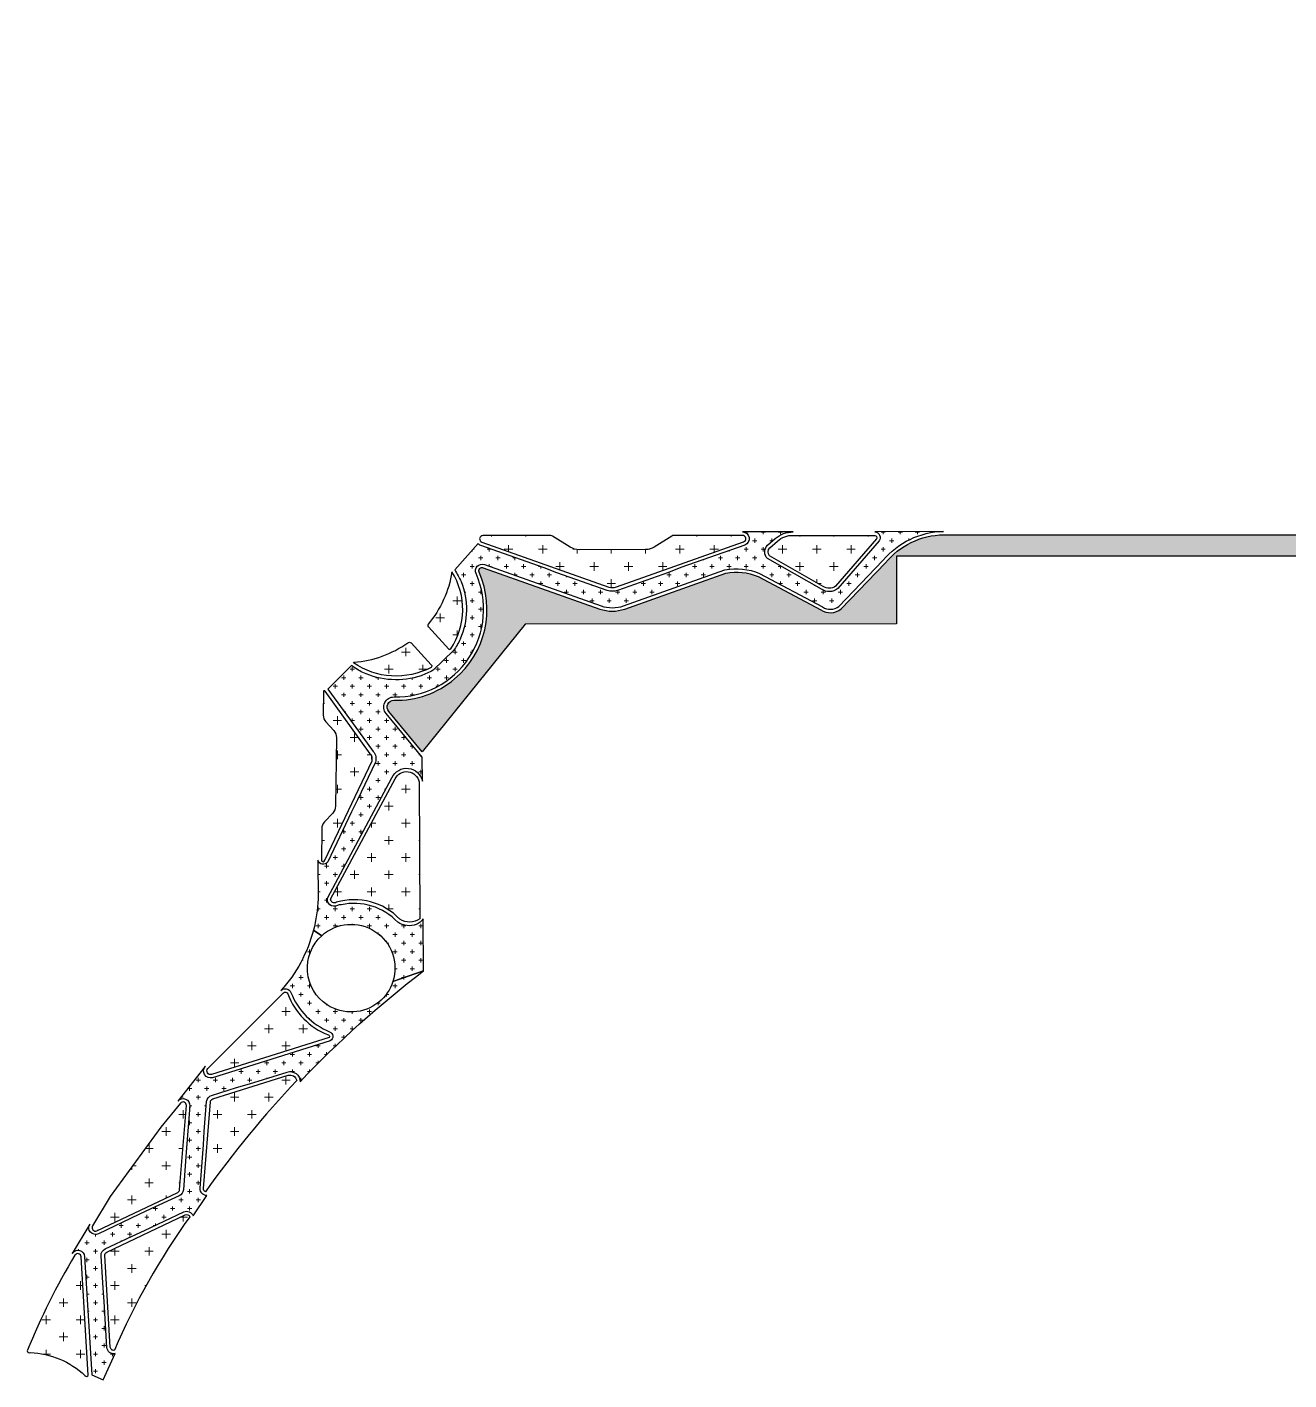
# Model space of a CAD drawing. Extents: x 833959 to 834488, y 817758 to 818392.
# Drawn here: x 833971.2 to 834158.4, y 818140.3 to 818341 of the extents above; entities that cross this region are included whole.
import ezdxf

# ---------------------------------------------------------------- set-up
doc = ezdxf.new("R2010")
doc.units = 0
doc.layers.add('000-helpline 24a', color=30, linetype='Continuous', lineweight=30, plot=False)
doc.layers.add('010-grass2-h 24a', color=4, linetype='Continuous', lineweight=15)
pattern_1 = [(0, (0, 0), (2.54, 2.54), [1.27, -3.81]), (90, (0.635, -0.635), (-2.54, 2.54), [1.27, -3.81])]
pattern_2 = [(0, (0, 0), (1.27, 1.27), [0.635, -1.905]), (90, (0.3175, -0.3175), (-1.27, 1.27), [0.635, -1.905])]

msp = doc.modelspace()

# ---------------------------------------------------------------- hatches: boundary and pattern name
at = {"layer": '010-grass2-h 24a'}
h = msp.add_hatch(dxfattribs=at)
h.set_pattern_fill('CROSS', color=256, scale=0.4)
h.set_pattern_definition(pattern_1)
edge = h.paths.add_edge_path()
edge.add_line((834029.8449646886, 818233.4768967805), (834024.8715511713, 818239.5025173265))
edge.add_arc((834025.6427813947, 818240.1390736424), 1.000000000386645, 88.766987384284, 219.5355093016261, ccw=False)
edge.add_arc((834025.9547991997, 818254.6357161809), 13.49999999957295, 268.7669873556069, 310.128216316327)
edge.add_arc((834025.9547991983, 818254.6357161817), 13.50000000113282, 310.1282163186313, 384.0374308603427)
edge.add_arc((834038.7407128295, 818260.3383833336), 0.4999999999480428, 70.5013571618959, 204.0374308786676, ccw=False)
edge.add_line((834038.907605095, 818260.8097080325), (834056.2091263186, 818254.6833792513))
edge.add_arc((834058.0449412358, 818259.8679509397), 5.500000000236773, 250.501357189475, 289.498642810525)
edge.add_line((834059.880756153, 818254.6833792513), (834074.8923222951, 818260.0068949483))
edge.add_arc((834076.455230129, 818251.939942941), 8.216957806029944, 67.068929328955, 100.96475776398199, ccw=False)
edge.add_line((834079.6567494825, 818259.5075495252), (834088.971583007, 818254.5675480759))
edge.add_arc((834090.3858725476, 818256.6815007793), 2.543425040570094, 236.2164442042908, 309.2260105395089)
edge.add_line((834091.9942863167, 818254.7112175296), (834098.5406659468, 818261.5086095979))
edge.add_arc((834107.3914393007, 818254.2796471124), 11.42777701832506, 91.03643489825839, 140.7594062061569, ccw=False)
edge.add_line((834107.1847312136, 818265.7055544876), (834164.680451119, 818265.7014764573))
edge.add_arc((834164.4745371011, 818254.2671198415), 11.43621055241538, 39.29236611460499, 88.96830845476228, ccw=False)
edge.add_line((834173.32530169, 818261.5094176808), (834179.851815547, 818254.7277486919))
edge.add_arc((834181.4849805793, 818256.6662802595), 2.534784539451536, 229.8866887362134, 303.8448476745726)
edge.add_line((834182.8967184093, 818254.5610180523), (834192.2866589514, 818259.5440294315))
edge.add_arc((834197.879530858, 818251.424019086), 9.85975578683327, 75.0549336245312, 124.55815552873861, ccw=False)
edge.add_line((834200.4222911125, 818260.9502541483), (834214.9618145943, 818254.6891610489))
edge.add_arc((834216.9989285961, 818258.8260196189), 4.61122893433927, 243.7829734333485, 288.3710249336799)
edge.add_line((834218.4522456548, 818254.4497995819), (834231.707064538, 818260.7306247375))
edge.add_arc((834233.4912129175, 818257.2474776226), 3.913502173721838, 44.03191534731741, 117.1225728327484, ccw=False)
edge.add_line((834236.3048360465, 818259.9675923538), (834237.946247731, 818258.2795160682))
edge.add_arc((834244.395822267, 818265.3114280957), 9.541739802512035, 227.4733735429055, 242.8897443885596)
edge.add_arc((834244.3958222658, 818265.3114280875), 9.54173979469279, 242.8897443731052, 255.741329559467)
edge.add_arc((834244.3958222718, 818265.3114281024), 9.54173981062725, 255.7413295462749, 322.5363842367124)
edge.add_arc((834244.3958222738, 818265.3114281015), 9.541739808372938, 322.5363842339229, 335.3879694025172)
edge.add_arc((834244.395822268, 818265.3114281037), 9.541739814573818, 335.3879694049987, 350.6072872195834)
edge.add_arc((834256.5806554562, 818262.9114331561), 2.896347403867061, 131.2102348684112, 163.0833795037451, ccw=False)
edge.add_line((834254.6724726938, 818265.0903472961), (834263.8565088882, 818273.601528673))
edge.add_arc((834256.7181805293, 818281.3018058263), 10.49999999983879, 312.831203541357, 337.9163868600131)
edge.add_line((834266.4478605753, 818277.3542336357), (834271.7014981116, 818290.3030056497))
edge.add_arc((834275.8713609881, 818288.6111889967), 4.499999999606506, 119.0355548268758, 157.9163868594816, ccw=False)
edge.add_line((834273.6872757685, 818292.5456231047), (834277.7577037837, 818294.8052013369))
edge.add_arc((834273.6322094793, 818302.2369102079), 8.49999999994418, 299.0355548289861, 352.2535197091948)
edge.add_line((834282.0546400049, 818301.0911946926), (834283.1477658562, 818309.12702594))
edge.add_line((834283.1477658562, 818309.12702594), (834284.7363287975, 818317.0954621569))
edge.add_arc((834288.6998255145, 818316.5563019147), 3.999999998979773, 129.7251176475759, 172.2535197113024, ccw=False)
edge.add_line((834286.1434053157, 818319.6327797319), (834292.0612886555, 818325.2003792811))
edge.add_line((834292.0612886555, 818325.2003792811), (834310.9537674751, 818340.8992132536))
edge.add_arc((834311.2733200002, 818340.5146535265), 0.500000000025593, -34.83494258266569, 129.7251176657481, ccw=False)
edge.add_line((834311.6837204997, 818340.2290464015), (834250.4615422995, 818252.5569976089))
edge.add_line((834250.4615422995, 818252.5569976089), (834171.1621109705, 818252.5503750204))
edge.add_line((834171.1621109705, 818252.5503750204), (834171.161278361, 818262.5201102094))
edge.add_line((834171.161278361, 818262.5201102094), (834100.1816400527, 818262.514212983))
edge.add_line((834100.1816400527, 818262.514212983), (834100.182474111, 818252.4753998092))
edge.add_line((834100.182474111, 818252.4753998092), (834045.0994280535, 818252.4462227132))
edge.add_line((834045.0994280535, 818252.4462227132), (834029.8449646886, 818233.4768967805))
h = msp.add_hatch(dxfattribs=at)
h.set_pattern_fill('CROSS', color=256, scale=0.2)
h.set_pattern_definition(pattern_2)
edge = h.paths.add_edge_path()
edge.add_line((834107.1802572077, 818266.2055544876), (834097.0026412494, 818266.1123828698))
edge.add_arc((834096.9353916163, 818265.2796160862), 0.8354777250884724, -36.23920464494398, 85.38312876270732, ccw=False)
edge.add_line((834097.6092511894, 818264.7857170025), (834091.4878011283, 818257.7064049232))
edge.add_arc((834090.2176665531, 818259.3071372738), 2.043425040805739, 235.5397575644759, 308.43097787206, ccw=False)
edge.add_line((834089.0614267, 818257.6222944624), (834081.0432980701, 818262.1679906531))
edge.add_arc((834082.0909171266, 818263.1540887073), 1.438712987412145, 136.7326987872825, 223.2673012127175, ccw=False)
edge.add_line((834081.0432980701, 818264.1401867615), (834082.2147920178, 818265.1262848156))
edge.add_arc((834084.7975937325, 818262.2395895381), 3.873483486802492, 88.91840029902698, 131.8198292323641, ccw=False)
edge.add_line((834084.8707109811, 818266.1123828698), (834077.3475372995, 818266.1117832357))
edge.add_arc((834077.3505116454, 818265.111787659), 1.000000000060073, -70.50135718075859, 90.17041771991347, ccw=False)
edge.add_line((834077.684296176, 818264.1691382612), (834068.2296901323, 818260.821338702))
edge.add_line((834068.2296901323, 818260.821338702), (834066.3603735731, 818260.1072368057))
edge.add_line((834066.3603735731, 818260.1072368057), (834058.7910663252, 818257.4270063074))
edge.add_arc((834058.0449412359, 818259.8499449469), 2.535218787347854, 252.8841917465292, 287.1158082675917, ccw=False)
edge.add_line((834057.2988161473, 818257.4270063072), (834049.8195970987, 818260.075337302))
edge.add_line((834049.8195970987, 818260.075337302), (834047.9509875296, 818260.7900388329))
edge.add_line((834047.9509875296, 818260.7900388329), (834038.5266955288, 818264.1267551398))
edge.add_arc((834038.8604800574, 818265.0694045351), 0.9999999970359545, 222.829983149805, 250.5013572346058, ccw=False)
edge.add_line((834038.1271058504, 818264.3895793617), (834034.66999939, 818260.4919338705))
edge.add_arc((834011.1886315664, 818246.6929225349), 27.23577332682465, 26.274665734057578, 30.440960961622125, ccw=False)
edge.add_arc((834025.354011833, 818254.6355140709), 11.05078424558491, -23.558118363336177, 21.856364990526174, ccw=False)
edge.add_arc((834025.6730795008, 818254.8185848448), 10.8355044653358, 324.38938327898865, 334.8800083752113, ccw=False)
edge.add_line((834034.4822674997, 818248.5093563802), (834031.4497483403, 818245.595879795))
edge.add_arc((834017.3581743707, 818274.0051891076), 31.71216347962073, 292.870133449852, 296.38231231014475, ccw=False)
edge.add_arc((834025.9720098958, 818255.9585343173), 11.77271268386001, 245.1735720570261, 288.37359749988894, ccw=False)
edge.add_arc((834027.0011030872, 818256.7852577013), 12.96840558622958, 233.8584181017004, 242.5798264736097, ccw=False)
edge.add_line((834019.3525632063, 818246.3124652781), (834015.8428151604, 818242.80440726))
edge.add_line((834015.8428151604, 818242.80440726), (834019.1845531008, 818238.1716121486))
edge.add_line((834019.1845531008, 818238.1716121486), (834020.3962346544, 818236.5796059232))
edge.add_line((834020.3962346544, 818236.5796059232), (834022.5807812308, 818233.5523875989))
edge.add_arc((834021.2744206036, 818232.4434329782), 1.713580590146235, -16.95240803233071, 40.327547032468885, ccw=False)
edge.add_line((834022.9135414574, 818231.943791841), (834020.269820802, 818226.3933719574))
edge.add_line((834020.269820802, 818226.3933719574), (834019.3521562916, 818224.5837100749))
edge.add_line((834019.3521562916, 818224.5837100749), (834015.8231971334, 818217.1733466682))
edge.add_arc((834015.155954522, 818217.6057873778), 0.7951211667167495, 193.2564381159601, 327.0526807816966, ccw=False)
edge.add_line((834014.3820205532, 818217.4234583303), (834014.3963307813, 818211.6616062771))
edge.add_arc((833992.8906476875, 818212.4804774137), 21.52126751075, 345.30942061071426, 357.81940406669605, ccw=False)
edge.add_line((834013.7083734011, 818207.0227075961), (834014.9463103228, 818206.2255434291))
edge.add_arc((834019.3052801238, 818201.4037821044), 6.499999999920949, -17.796163928908925, 132.1142194153547, ccw=False)
edge.add_line((834025.4942541979, 818199.4171769823), (834030.052000166, 818200.9999998553))
edge.add_line((834030.052000166, 818200.9999998553), (834030.0031183067, 818208.7230620782))
edge.add_arc((834027.9502501738, 818210.2644087417), 2.567102862824527, 262.57319571351775, 323.09982739957167, ccw=False)
edge.add_arc((834027.9832706754, 818210.9263774215), 3.228218554463819, 236.94742686398462, 263.5107492310473, ccw=False)
edge.add_arc((834019.7679128202, 818202.1522012136), 8.859337611046616, 43.23323248391242, 102.6957645064811)
edge.add_arc((834017.7610976357, 818209.4434061733), 1.352849522239199, 87.46812637076142, 111.6314707290477)
edge.add_arc((834016.78618742, 818211.5936934628), 1.011783438459983, 162.6551385205809, 298.0769081593736, ccw=False)
edge.add_line((834015.8204121338, 818211.895328711), (834025.3601874047, 818229.6615234636))
edge.add_arc((834027.5328192099, 818228.6761506216), 2.38564217738445, 11.20776691093181, 155.6038637495503, ccw=False)
edge.add_line((834029.8729643668, 818229.1398415122), (834029.8507179513, 818232.6847067941))
edge.add_line((834029.8507179513, 818232.6847067941), (834024.4866430496, 818239.1836395344))
edge.add_arc((834025.6434883841, 818240.1384740082), 1.500000000056948, 88.76698736157698, 219.5355093123497, ccw=False)
edge.add_arc((834025.955506189, 818254.6351165468), 13.00000000006613, 268.766987357648, 384.0374308651159)
edge.add_arc((834038.7414198198, 818260.3377836986), 1.000000000781084, 70.50135721743231, 204.037430812231, ccw=False)
edge.add_line((834039.0752043499, 818261.2804330973), (834056.3767255736, 818255.154104316))
edge.add_arc((834058.0456482256, 818259.8673513063), 5.000000000933539, 250.5013571923895, 289.4986428076105)
edge.add_line((834059.7145708776, 818255.154104316), (834074.7599545057, 818260.4904630394))
edge.add_arc((834076.4552301288, 818251.9399429415), 8.716957805441746, 66.92310334739159, 101.21435943209019, ccw=False)
edge.add_line((834079.8719828296, 818259.9593665096), (834089.2296326944, 818254.9966579683))
edge.add_arc((834090.3858725475, 818256.6815007799), 2.043425040947253, 235.5397575681698, 308.4309778680022)
edge.add_line((834091.6560071227, 818255.0807684291), (834098.1834606312, 818261.8615329948))
edge.add_arc((834107.404350745, 818254.2529065233), 11.95474848226721, 91.0740808151699, 140.4722220649041, ccw=False)
h = msp.add_hatch(dxfattribs=at)
h.set_pattern_fill('CROSS', color=256, scale=0.4)
h.set_pattern_definition(pattern_1)
edge = h.paths.add_edge_path()
edge.add_arc((834077.3498046558, 818265.1123872933), 0.5000000000005249, 289.498642825529, 450.1704176999429)
edge.add_line((834077.348317483, 818265.6123850815), (834067.1840863379, 818265.5821530075))
edge.add_arc((834067.1567294466, 818265.0722023736), 0.5106839026987755, 86.92924519604665, 121.7520595114331)
edge.add_line((834066.887984857, 818265.5064539068), (834064.2701221304, 818263.8757637707))
edge.add_arc((834062.9483170552, 818265.997751365), 2.50000000140933, 270.0607021703117, 301.9191481294605, ccw=False)
edge.add_line((834062.9509656866, 818263.4977527666), (834053.1404199231, 818263.4873589547))
edge.add_arc((834053.1373278142, 818265.9873575496), 2.50000050709487, 238.080853498496, 270.07086591906005, ccw=False)
edge.add_line((834051.815522532, 818263.8653694885), (834049.180802383, 818265.5065602644))
edge.add_arc((834048.9164413688, 818265.0821627474), 0.4999999982823129, 58.08085183468442, 90.0692710086076)
edge.add_line((834048.9158368653, 818265.5821623802), (834038.8591685668, 818265.5700038064))
edge.add_arc((834038.8597730692, 818265.0700041719), 0.4999999998791639, 90.06927088831996, 250.501357221102)
edge.add_line((834038.6928808042, 818264.5986794728), (834057.5428787854, 818257.924047591))
edge.add_arc((834058.0348783659, 818259.9238958037), 2.05947965784229, 256.1786630702125, 287.2706241752618)
edge.add_line((834058.6463076525, 818257.9572716178), (834077.5166969211, 818264.6410625944))
h = msp.add_hatch(dxfattribs=at)
h.set_pattern_fill('CROSS', color=256, scale=0.4)
h.set_pattern_definition(pattern_1)
edge = h.paths.add_edge_path()
edge.add_line((834097.2149125413, 818265.0941077129), (834091.1424402953, 818258.0714373174))
edge.add_arc((834090.2176665532, 818259.3071372742), 1.543425041015357, 234.79956838127612, 306.81046525799167, ccw=False)
edge.add_line((834089.3279769812, 818258.0459420781), (834081.3627915684, 818262.5616233124))
edge.add_arc((834082.0909171269, 818263.1540887074), 0.9387129876357858, 138.316407907129, 219.134758264755, ccw=False)
edge.add_line((834081.3898593689, 818263.7783483433), (834082.5427575663, 818264.7487935353))
edge.add_arc((834084.7975937328, 818262.2395895369), 3.373483487917045, 88.84101164497213, 131.9436913310875, ccw=False)
edge.add_line((834084.8658284524, 818265.6123828698), (834096.9779541779, 818265.6123828698))
edge.add_arc((834096.9353916168, 818265.2796160863), 0.3354777247983272, -33.57085441979609, 82.71115476521697, ccw=False)
h = msp.add_hatch(dxfattribs=at)
h.set_pattern_fill('CROSS', color=256, scale=0.4)
h.set_pattern_definition(pattern_1)
edge = h.paths.add_edge_path()
edge.add_arc((834018.5078798159, 818262.686511771), 15.94018214607726, 319.9764163714886, 351.0550503838336, ccw=False)
edge.add_arc((834031.0323608157, 818252.2588608918), 0.3635206188993157, 150.9575113618938, 221.8482887612402)
edge.add_line((834030.7615692236, 818252.016334287), (834033.7908626175, 818248.7413932632))
edge.add_arc((834033.9117031829, 818248.8977859635), 0.1976388598445371, 232.3076725591648, 325.0124118898025)
edge.add_arc((834025.3540118317, 818254.6355140709), 10.50078424683561, 326.1375086026522, 392.0512549845417)
h = msp.add_hatch(dxfattribs=at)
h.set_pattern_fill('CROSS', color=256, scale=0.4)
h.set_pattern_definition(pattern_1)
edge = h.paths.add_edge_path()
edge.add_arc((834018.5078798145, 818262.686511774), 15.94018214955909, 274.3109030129848, 305.2608662143319)
edge.add_arc((834027.9327903729, 818249.3613059713), 0.3812899171536506, 48.35259464618048, 125.72667232508849, ccw=False)
edge.add_line((834028.1861745658, 818249.646224296), (834031.1886768673, 818246.4002468736))
edge.add_arc((834031.0186760819, 818246.213399755), 0.2526105951490371, -51.97250148740562, 47.70285376683398, ccw=False)
edge.add_arc((834025.9720098958, 818255.9585343158), 11.22271268246616, 235.6235496155229, 297.6163969429771, ccw=False)
edge.add_line((834019.6353541113, 818246.6959173302), (834019.7060791301, 818246.7914268305))
h = msp.add_hatch(dxfattribs=at)
h.set_pattern_fill('CROSS', color=256, scale=0.4)
h.set_pattern_definition(pattern_1)
edge = h.paths.add_edge_path()
edge.add_arc((834015.3350164902, 818242.4081035769), 0.1461938733682071, 46.90798141005762, 149.1772955772182)
edge.add_line((834015.2094714891, 818242.4830108619), (834015.1634205474, 818238.9583105753))
edge.add_arc((834016.6632925383, 818238.9387144358), 1.499999999233487, 179.2514613123192, 222.3436549042582)
edge.add_line((834015.5546153927, 818237.9283506476), (834016.7286515243, 818236.6400750353))
edge.add_arc((834015.6199743766, 818235.6297112457), 1.50000000170549, -0.7485386375508938, 42.34365488978432, ccw=False)
edge.add_line((834017.11984637, 818235.6101151074), (834016.9866587024, 818225.416043278))
edge.add_arc((834015.4867867101, 818225.4356394176), 1.500000000631872, 316.907993326573, 359.25146130856996, ccw=False)
edge.add_line((834016.5821731, 818224.4108815639), (834015.3474647645, 818223.0910744495))
edge.add_arc((834016.4428511526, 818222.0663165966), 1.499999998789318, 136.9079933037356, 179.251461338765)
edge.add_line((834014.9429791622, 818222.0859127354), (834014.8818840069, 818217.4097410329))
edge.add_arc((834015.1318565304, 818217.4507024047), 0.2533063293890382, 189.3059825406355, 350.843705512574)
edge.add_line((834015.3819352143, 818217.4103942375), (834022.4169912176, 818232.1803037))
edge.add_arc((834021.236415353, 818232.4234760513), 1.205359765610036, 348.3611229340853, 400.8188272366854)
edge.add_line((834022.1486078812, 818233.2113827439), (834015.434892059, 818242.5148627422))
h = msp.add_hatch(dxfattribs=at)
h.set_pattern_fill('CROSS', color=256, scale=0.4)
h.set_pattern_definition(pattern_1)
edge = h.paths.add_edge_path()
edge.add_line((834016.2608920296, 818211.6587331231), (834025.8222699951, 818229.4717886114))
edge.add_arc((834027.5321122198, 818228.6767502555), 1.885642177279657, 11.207766917554181, 155.0626270053176, ccw=False)
edge.add_line((834029.3817929688, 818229.0432574834), (834029.5024201245, 818208.720693951))
edge.add_arc((834027.9832706747, 818210.9263774187), 2.678218551634753, 236.9474268420201, 304.5568626753891, ccw=False)
edge.add_arc((834019.7689225447, 818202.2079881702), 9.355146475134836, 43.78714392111473, 106.442887185375)
edge.add_arc((834016.8031117106, 818211.6214698203), 0.5434986072976791, 176.0686077125591, 305.7772019364324, ccw=False)
h = msp.add_hatch(dxfattribs=at)
h.set_pattern_fill('CROSS', color=256, scale=0.2)
h.set_pattern_definition(pattern_2)
edge = h.paths.add_edge_path()
edge.add_line((833982.5192751616, 818140.3208463326), (833984.2831825451, 818144.2331781831))
edge.add_arc((833984.0726802627, 818145.2097892838), 0.9990397654397627, 183.4124250166204, 282.16364727211686, ccw=False)
edge.add_line((833983.0754118513, 818145.1503235918), (833982.6664839624, 818151.953996033))
edge.add_line((833982.6664839624, 818151.953996033), (833982.496778473, 818153.9474102015))
edge.add_line((833982.496778473, 818153.9474102015), (833982.208352837, 818158.7540739585))
edge.add_arc((833983.2564675884, 818158.8169664717), 1.050000000103141, 115.41643147489111, 183.4339369248219, ccw=False)
edge.add_line((833982.8058137022, 818159.7653393283), (833986.8212800483, 818161.6734343359))
edge.add_line((833986.8212800483, 818161.6734343359), (833988.6498712355, 818162.4860624438))
edge.add_line((833988.6498712355, 818162.4860624438), (833994.47176207, 818165.2525458056))
edge.add_arc((833994.9009562471, 818164.3493335608), 1.000000000478665, 19.398828558332696, 115.416431454274, ccw=False)
edge.add_line((833995.8441856963, 818164.681475408), (833997.91239825, 818167.6816572488))
edge.add_arc((833997.8868447492, 818168.6813307046), 0.9999999998529016, 175.4293948201541, 271.4642671307401, ccw=False)
edge.add_line((833996.8900248571, 818168.7610182345), (833997.4029646905, 818175.1868812889))
edge.add_line((833997.4029646905, 818175.1868812889), (833997.5124987557, 818177.1845054498))
edge.add_line((833997.5124987557, 818177.1845054498), (833997.8667705188, 818181.6161290855))
edge.add_arc((833998.913431406, 818181.5324571792), 1.050000000332794, 107.4118893861357, 175.4293948255223, ccw=False)
edge.add_line((833998.5992306668, 818182.5343443465), (834002.2777650738, 818183.6879654992))
edge.add_line((834002.2777650738, 818183.6879654992), (834004.2017905125, 818184.2381345503))
edge.add_line((834004.2017905125, 818184.2381345503), (834009.7886814286, 818185.990233301))
edge.add_arc((834010.2375396274, 818184.5589659195), 1.499999999881853, -0.559815253599993, 107.41188938335239, ccw=False)
edge.add_arc((834122.7332814413, 818079.4298770879), 152.8696001449906, 127.3207704626926, 136.558903923208, ccw=False)
edge.add_line((834030.052000166, 818200.9999998553), (834025.4942541979, 818199.4171769823))
edge.add_arc((834019.305280125, 818201.4037821037), 6.49999999874739, 309.032395081445, 342.20383607381723, ccw=False)
edge.add_arc((834019.3052771331, 818201.4037898883), 6.50000792991836, 236.97759149321058, 309.0323723539596, ccw=False)
edge.add_arc((834019.3052841495, 818201.4037805048), 6.500003886094494, 132.1142362830988, 236.9774945614237, ccw=False)
edge.add_line((834014.9463103228, 818206.2255434291), (834013.7083734011, 818207.0227075961))
edge.add_arc((833992.8906476824, 818212.4804774148), 21.52126751597096, 318.0268180787588, 345.3094206114744, ccw=False)
edge.add_arc((834009.5369916701, 818197.4554581554), 0.9038478281556465, 22.00232117674352, 135.637358393945, ccw=False)
edge.add_arc((834020.0468093957, 818201.5796681615), 10.38625845720969, 201.37561543291, 247.676659426421)
edge.add_arc((834015.8604571769, 818191.2751651889), 0.7372514678823744, -62.159294668274185, 70.89454587457988, ccw=False)
edge.add_line((834016.2047646461, 818190.6232510126), (833998.7450513828, 818185.1469080761))
edge.add_arc((833998.4721380393, 818186.1707902614), 1.059630323407875, 138.6772998653474, 284.9250481132473, ccw=False)
edge.add_arc((833998.4721379998, 818186.1707902927), 1.059630272974951, 138.6772997279849, 144.7866409231425)
edge.add_line((833997.6064089669, 818186.7817972951), (833993.589935245, 818181.6902209427))
edge.add_arc((833994.3615964476, 818181.0541871478), 1.000000000007355, -4.570605179314384, 140.5032986547984, ccw=False)
edge.add_line((833995.3584163398, 818180.9744996178), (833994.8599940964, 818174.7491255496))
edge.add_line((833994.8599940964, 818174.7491255496), (833994.7504600316, 818172.7515013885))
edge.add_line((833994.7504600316, 818172.7515013885), (833994.4121198375, 818168.5191674707))
edge.add_arc((833993.3654589509, 818168.6028393769), 1.049999999734015, 295.41643146313106, 355.4293948356558, ccw=False)
edge.add_line((833993.8161128367, 818167.6544665205), (833989.605442804, 818165.7089713492))
edge.add_line((833989.605442804, 818165.7089713492), (833987.7990183153, 818164.8505829951))
edge.add_line((833987.7990183153, 818164.8505829951), (833981.8033835028, 818162.0015388575))
edge.add_arc((833981.3740340846, 818162.9039652668), 0.9993569667890316, 148.9691947631876, 295.44380731300004, ccw=False)
edge.add_line((833980.5176948284, 818163.4191326427), (833977.9078713593, 818159.0760640218))
edge.add_arc((833978.764459885, 818158.5600637663), 1.000000083004382, 3.4339404343297133, 148.9356659481483, ccw=False)
edge.add_line((833979.7626644892, 818158.6199614641), (833980.8162915761, 818141.061081459))
edge.add_line((833980.8162915761, 818141.061081459), (833982.5192751614, 818140.3208463327))
h = msp.add_hatch(dxfattribs=at)
h.set_pattern_fill('CROSS', color=256, scale=0.4)
h.set_pattern_definition(pattern_1)
edge = h.paths.add_edge_path()
edge.add_arc((834009.538167398, 818197.4619976231), 0.4000000008264044, 20.170109247754795, 135.0030756032574, ccw=False)
edge.add_arc((834019.6289025265, 818201.1686894837), 10.34999999837605, 200.1701090895751, 249.0545226490028)
edge.add_arc((834015.8370222735, 818191.2528497694), 0.2661518678442535, -34.96090212676711, 69.78468095343487, ccw=False)
edge.add_line((834016.0551452414, 818191.1003401382), (833998.5947249936, 818185.6245968374))
edge.add_arc((833998.4717590698, 818186.1722584207), 0.5612965599504373, 142.0386549743307, 282.6546965464041, ccw=False)
edge.add_line((833998.0292183051, 818186.5175286045), (834009.2553095025, 818197.7448251529))
h = msp.add_hatch(dxfattribs=at)
h.set_pattern_fill('CROSS', color=256, scale=0.4)
h.set_pattern_definition(pattern_1)
edge = h.paths.add_edge_path()
edge.add_arc((834010.2368326376, 818184.5595655536), 0.999999999995289, 9.737405057574222, 107.4118893820218, ccw=False)
edge.add_arc((834122.755617949, 818079.4259670626), 153.3894330027617, 136.6458569386003, 144.6259712448562)
edge.add_arc((833997.886137759, 818168.6819303384), 0.4999999992171058, 175.4293947467554, 246.0745054186591, ccw=False)
edge.add_line((833997.3877278137, 818168.7217741039), (833998.4150214596, 818181.5723009441))
edge.add_arc((833998.913431406, 818181.5324571792), 0.5000000003264607, 107.41188939949589, 175.4293948238748, ccw=False)
edge.add_line((833998.7638120062, 818182.0095463066), (834009.9375938384, 818185.5137438079))
h = msp.add_hatch(dxfattribs=at)
h.set_pattern_fill('CROSS', color=256, scale=0.4)
h.set_pattern_definition(pattern_1)
edge = h.paths.add_edge_path()
edge.add_arc((833994.360889458, 818181.0547867821), 0.4999999997647889, 355.4293947919639, 500.5032986890185)
edge.add_line((833993.9750588565, 818181.3728036793), (833991.0606098552, 818177.8383462812))
edge.add_line((833991.0606098552, 818177.8383462812), (833983.5572009245, 818167.50934813))
edge.add_line((833983.5572009245, 818167.50934813), (833980.9455885821, 818163.1622416893))
edge.add_arc((833981.3741893257, 818162.904751102), 0.5000000000040717, 149.0038033209458, 295.4164314539751)
edge.add_line((833981.5887864142, 818162.4531449797), (833993.5800560392, 818168.1512332548))
edge.add_arc((833993.3654589507, 818168.6028393769), 0.4999999998489422, 295.4164314533771, 355.4293948462182)
edge.add_line((833993.8638688967, 818168.5629956122), (833994.8592994038, 818181.0149430169))
h = msp.add_hatch(dxfattribs=at)
h.set_pattern_fill('CROSS', color=256, scale=0.4)
h.set_pattern_definition(pattern_1)
edge = h.paths.add_edge_path()
edge.add_arc((833994.9002492572, 818164.3499331953), 0.5000000001092024, 19.364668038805917, 115.41643145397501, ccw=False)
edge.add_arc((834077.6217845611, 818104.938993435), 101.5599323347487, 144.0827311938721, 156.9384657948002)
edge.add_arc((833984.0729093874, 818145.2108208583), 0.5000000005419412, 183.4339370000902, 282.1383603971882, ccw=False)
edge.add_line((833983.5738071243, 818145.1808720417), (833982.7573653258, 818158.7870176559))
edge.add_arc((833983.2564675882, 818158.8169664718), 0.4999999999395492, 115.4164314774751, 183.4339369383032, ccw=False)
edge.add_line((833983.0418704996, 818159.2685725939), (833994.6856521687, 818164.8015393176))
h = msp.add_hatch(dxfattribs=at)
h.set_pattern_fill('CROSS', color=256, scale=0.4)
h.set_pattern_definition(pattern_1)
edge = h.paths.add_edge_path()
edge.add_line((833980.3164823238, 818141.0317322774), (833979.262855237, 818158.5906122823))
edge.add_arc((833978.7635335563, 818158.5597714321), 0.5002732242555527, 3.534412114509717, 148.8351922055903)
edge.add_arc((834063.8489182919, 818107.2709591883), 99.84847326736337, 148.9183334491734, 158.0197079679143)
edge.add_arc((833971.5523310765, 818144.638975958), 0.2941930546401929, 179.2144226939482, 302.6663723130345)
edge.add_arc((833971.15075353, 818131.6631106241), 12.74053475343718, 47.13756793738651, 87.47914548683713, ccw=False)
edge.add_arc((833980.0601957276, 818141.129005574), 0.2741257259505503, 207.6520768088984, 339.2157970427403)

# ---------------------------------------------------------------- linework, layer by layer
at = {"layer": '000-helpline 24a', "color": 6, "elevation": -1.877029237125685e-08}
msp.add_lwpolyline([(834107.1802572077, 818266.2055544876), (834097.0026412494, 818266.1123828698, -0.586827513393859), (834097.6092511894, 818264.7857170025), (834091.4878011283, 818257.7064049232, -0.3292243782213843), (834089.0614267, 818257.6222944624), (834081.0432980701, 818262.1679906531, -0.3966075474969362), (834081.0432980701, 818264.1401867615), (834082.2147920178, 818265.1262848156, -0.1894103680623652), (834084.8707109811, 818266.1123828698), (834077.3475372995, 818266.1117832357, -0.8441069350437945), (834077.684296176, 818264.1691382612), (834068.2296901323, 818260.821338702), (834066.3603735731, 818260.1072368057), (834058.7910663252, 818257.4270063074, -0.1504843482556862), (834057.2988161473, 818257.4270063072), (834049.8195970987, 818260.075337302), (834047.9509875296, 818260.7900388329), (834038.5266955288, 818264.1267551398, -0.1213292975137005), (834038.1271058504, 818264.3895793617), (834034.66999939, 818260.4919338705, -0.01818089513659887), (834035.6104661801, 818258.7495117212, -0.200793127145154), (834035.4837698893, 818250.2187466826, -0.04580598338279698), (834034.4822674997, 818248.5093563802), (834031.4497483403, 818245.595879795, -0.01532597103754275), (834029.6829072792, 818244.7859784528, -0.1907603172739778), (834021.0289921403, 818245.2738097347, -0.03807270274295638), (834019.3525632063, 818246.3124652781), (834015.8428151604, 818242.80440726), (834019.1845531008, 818238.1716121486), (834020.3962346544, 818236.5796059232), (834022.5807812308, 818233.5523875989, -0.2552683734874922), (834022.9135414574, 818231.943791841), (834020.269820802, 818226.3933719574), (834019.3521562916, 818224.5837100749), (834015.8231971334, 818217.1733466682, -0.6606077635663458), (834014.3820205532, 818217.4234583303), (834014.3963307813, 818211.6616062771, -0.05463937756400322), (834013.7083734011, 818207.0227075961), (834014.9463103228, 818206.2255434291, -0.7667059151425213), (834025.4942541979, 818199.4171769823), (834030.052000166, 818200.9999998553), (834030.0031183067, 818208.7230620782, -0.2704135575544352), (834027.618427718, 818207.7188418173, -0.116426175856048), (834026.222573326, 818208.2205799643, 0.2654372458853159), (834017.8208599675, 818210.7949350459, 0.105824886982228), (834017.2623896904, 818210.7009801135, -0.6708438684867901), (834015.8204121338, 818211.895328711), (834025.3601874047, 818229.6615234636, -0.7291864557161697), (834029.8729643668, 818229.1398415122), (834029.8507179513, 818232.6847067941), (834024.4866430496, 818239.1836395344, -0.6417946500446745), (834025.675766088, 818241.6381266846, 0.5501549834566161), (834037.8281402737, 818259.9304503311, -0.6589783781220526), (834039.0752043499, 818261.2804330973), (834056.3767255736, 818255.154104316, 0.1718192334183802), (834059.7145708776, 818255.154104316), (834074.7599545057, 818260.4904630394, -0.1507504783409336), (834079.8719828296, 818259.9593665096), (834089.2296326944, 818254.9966579683, 0.3292243781832447), (834091.6560071227, 818255.0807684291), (834098.1834606312, 818261.8615329948, -0.2189410860763221), (834107.180257207, 818266.2055544876)], format="xyb", dxfattribs=at)
at = {"layer": '000-helpline 24a', "color": 6}
for points in [[(834171.161278361, 818262.5201102094), (834100.1816400527, 818262.514212983), (834100.182474111, 818252.4753998092), (834045.0994280535, 818252.4462227132), (834029.8449646886, 818233.4768967805), (834024.8715511713, 818239.5025173265, -0.6417946498604401), (834025.6642998635, 818241.1388420938, 0.1824576208141566), (834034.6555525834, 818244.3135608563, 0.3341549036317329), (834038.2840730571, 818260.1347166495, -0.6589783788290215), (834038.907605095, 818260.8097080325), (834056.2091263186, 818254.6833792513, 0.1718192334445648), (834059.880756153, 818254.6833792513), (834074.8923222951, 818260.0068949483, -0.1489863463873686), (834079.6567494825, 818259.5075495252), (834088.971583007, 818254.5675480759, 0.3297968275149428), (834091.9942863167, 818254.7112175296), (834098.5406659468, 818261.5086095979, -0.2204268270258805), (834107.1847312136, 818265.7055544876), (834164.680451119, 818265.7014764573, -0.2202116637940533)], [(833982.5192751616, 818140.3208463326), (833984.2831825451, 818144.2331781831, -0.4596907771679444), (833983.0754118513, 818145.1503235918), (833982.6664839624, 818151.953996033), (833982.496778473, 818153.9474102015), (833982.208352837, 818158.7540739585, -0.3058142048295497), (833982.8058137022, 818159.7653393283), (833986.8212800483, 818161.6734343359), (833988.6498712355, 818162.4860624438), (833994.47176207, 818165.2525458056, -0.4453207209740984), (833995.8441856963, 818164.681475408), (833997.91239825, 818167.6816572488, -0.4454110191160716), (833996.8900248571, 818168.7610182345), (833997.4029646905, 818175.1868812889), (833997.5124987557, 818177.1845054498), (833997.8667705188, 818181.6161290855, -0.3058142048025488), (833998.5992306668, 818182.5343443465), (834002.2777650738, 818183.6879654992), (834004.2017905125, 818184.2381345503), (834009.7886814286, 818185.990233301, -0.5093699447794304), (834011.737468029, 818184.5443102237, -0.04033080710403644), (834030.052000166, 818200.9999998553), (834025.4942541979, 818199.4171769823, -0.1457569612388121), (834023.3987181054, 818196.3546469812, -0.3251839780675005), (834015.7629873162, 818195.9538095265, -0.4924038954687171), (834014.9463103228, 818206.2255434291), (834013.7083734011, 818207.0227075961, -0.1196083427251722), (834008.8908048929, 818198.0874261493, -0.5408955727169897), (834010.3750110657, 818197.7940794615, 0.204820589754264), (834016.1017653694, 818191.971807194, -0.6559646862817069), (834016.2047646461, 818190.6232510126), (833998.7450513828, 818185.1469080761, -0.74163531699651), (833997.6763529251, 818186.8704633808, 0.02666334567825522), (833997.6064089669, 818186.7817972951), (833993.589935245, 818181.6902209427, -0.7337262863571072), (833995.3584163398, 818180.9744996178), (833994.8599940964, 818174.7491255496), (833994.7504600316, 818172.7515013885), (833994.4121198375, 818168.5191674707, -0.2680098177721715), (833993.8161128367, 818167.6544665205), (833989.605442804, 818165.7089713492), (833987.7990183153, 818164.8505829951), (833981.8033835028, 818162.0015388575, -0.7431707849402661), (833980.5176948284, 818163.4191326427), (833977.9078713593, 818159.0760640218, -0.7366019115178787), (833979.7626644892, 818158.6199614641), (833980.8162915761, 818141.061081459), (833982.5192751614, 818140.3208463327)]]:
    msp.add_lwpolyline(points, format="xyb", dxfattribs=at)
for points in [[(834077.5166969211, 818264.6410625944, 0.8441069348308023), (834077.348317483, 818265.6123850815), (834067.1840863379, 818265.5821530075, 0.1531233816962228), (834066.887984857, 818265.5064539068), (834064.2701221304, 818263.8757637707, -0.1399110436953033), (834062.9509656866, 818263.4977527666), (834053.1404199231, 818263.4873589547, -0.1404963951769784), (834051.815522532, 818263.8653694885), (834049.180802383, 818265.5065602644, 0.140489306109769), (834048.9158368653, 818265.5821623802), (834038.8591685668, 818265.5700038064, 0.8423174980877731), (834038.6928808042, 818264.5986794728), (834057.5428787854, 818257.924047591, 0.136502737336955), (834058.6463076525, 818257.9572716178)], [(834097.2149125413, 818265.0941077129), (834091.1424402953, 818258.0714373174, -0.3249722632667724), (834089.3279769812, 818258.0459420781), (834081.3627915684, 818262.5616233124, -0.3680192704792454), (834081.3898593689, 818263.7783483433), (834082.5427575663, 818264.7487935353, -0.190320145442563), (834084.8658284524, 818265.6123828698), (834096.9779541779, 818265.6123828698, -0.5559187279650393)], [(834034.2542004721, 818260.2080459875, -0.1364435038787457), (834030.7145492983, 818252.4353349119, 0.3195771978993113), (834030.7615692236, 818252.016334287), (834033.7908626175, 818248.7413932632, 0.428108627162553), (834034.0736240123, 818248.7844600446, 0.2958041660916094)], [(834019.7060791301, 818246.7914268305, 0.135871663208341), (834027.7101478736, 818249.670841621, -0.3510479532461613), (834028.1861745658, 818249.646224296), (834031.1886768673, 818246.4002468736, -0.4645842511719114), (834031.1742942125, 818246.0144145538, -0.277290934646794), (834019.6353541113, 818246.6959173302)], [(834015.434892059, 818242.5148627422, 0.4784187900143754), (834015.2094714891, 818242.4830108619), (834015.1634205474, 818238.9583105753, 0.1902727343422342), (834015.5546153927, 818237.9283506476), (834016.7286515243, 818236.6400750353, -0.1902727340639466), (834017.11984637, 818235.6101151074), (834016.9866587024, 818225.416043278, -0.1868896184448995), (834016.5821731, 818224.4108815639), (834015.3474647645, 818223.0910744495, 0.1868896186843796), (834014.9429791622, 818222.0859127354), (834014.8818840069, 818217.4097410329, 0.850598260526696), (834015.3819352143, 818217.4103942375), (834022.4169912176, 818232.1803037, 0.2329727223294069), (834022.1486078812, 818233.2113827439)], [(834016.2608920296, 818211.6587331231), (834025.8222699951, 818229.4717886114, -0.7255753883051205), (834029.3817929688, 818229.0432574834), (834029.5024201245, 818208.720693951, -0.3038682026269188), (834026.5225479174, 818208.6815737219, 0.2804082723941663), (834017.1208599674, 818211.1805312969, -0.6352841608475452)], [(834009.2553095025, 818197.7448251529, -0.5476709811756498), (834009.9136366125, 818197.5999210424, 0.2165932248685497), (834015.9289908144, 818191.5026068599, -0.4917661086492214), (834016.0551452414, 818191.1003401382), (833998.5947249936, 818185.6245968374, -0.7042209856815375), (833998.0292183051, 818186.5175286045)], [(834009.9375938384, 818185.5137438079, -0.4540120506083128), (834011.2224258997, 818184.7286984052, 0.03483389623752493), (833997.6833635807, 818168.2248935435, -0.3183962036132525), (833997.3877278137, 818168.7217741039), (833998.4150214596, 818181.5723009441, -0.3058142047368234), (833998.7638120062, 818182.0095463066)], [(833994.8592994038, 818181.0149430169, 0.7337262867155055), (833993.9750588565, 818181.3728036793), (833991.0606098552, 818177.8383462812), (833983.5572009245, 818167.50934813), (833980.9455885821, 818163.1622416893, 0.742751036523158), (833981.5887864142, 818162.4531449797), (833993.5800560392, 818168.1512332548, 0.2680098178964233), (833993.8638688967, 818168.5629956122)], [(833994.6856521687, 818164.8015393176, -0.445499345045283), (833995.3719629118, 818164.5157229063, 0.05615263135681652), (833984.1780459658, 818144.7219995203, -0.4594434515695611), (833983.5738071243, 818145.1808720417), (833982.7573653258, 818158.7870176559, -0.3058142049107363), (833983.0418704996, 818159.2685725939)], [(833980.3164823238, 818141.0317322774), (833979.262855237, 818158.5906122823, 0.735250263616829), (833978.3354586224, 818158.818663591, 0.0397331273483264), (833971.2581656739, 818144.6430094863, 0.5976106147836434), (833971.7111206988, 818144.3913160922, -0.1778641377749165), (833979.8173800615, 818141.0017834615, 0.6467044838746104)]]:
    msp.add_lwpolyline(points, format="xyb", close=True, dxfattribs=at)

doc.saveas('drawing.dxf')
